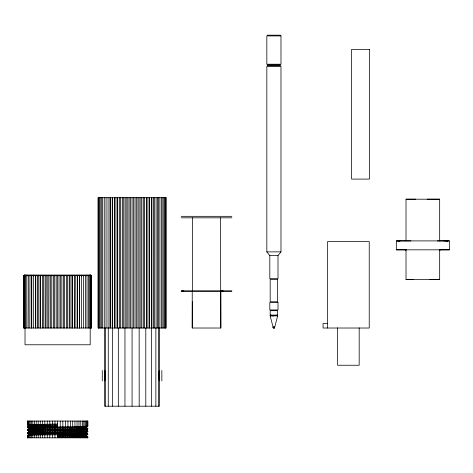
<?xml version="1.0" encoding="UTF-8"?>
<svg xmlns="http://www.w3.org/2000/svg" width="473" height="473" viewBox="0 0 473 473"><rect width="100%" height="100%" fill="white"/><g stroke="black" fill="none" stroke-linecap="round" stroke-linejoin="round"><path stroke-width="0.71" d="M27.487 421.059L27.487 424.784L28.936 425.647L27.375 424.724L27.375 421.059L87.836 421.059L87.836 426.102L86.275 427.024L82.527 427.308L39.105 427.811L28.823 428.343L27.375 427.184C36.723 424.068 47.779 426.587 57.605 425.635M27.83 421.059L27.83 424.606L29.261 425.469L57.605 424.896M28.404 421.059L28.404 424.547L29.805 425.41L29.805 426.143L27.375 427.184L28.404 427.361L78.985 426.593L87.836 426.102L87.375 425.984M29.196 421.059L29.196 424.494L30.562 425.351L30.562 426.09L28.404 427.007L29.805 428.166L29.805 428.899L27.375 429.939L28.936 431.157L27.375 430.235L38.171 429.709L80.765 429.301L87.375 428.981L87.836 428.562L86.275 427.639L87.836 428.562L77.04 429.088L28.404 429.762L29.805 430.921L77.956 430.205L85.95 429.839L87.836 428.857L87.375 428.739M30.207 421.059L30.207 424.435L31.52 425.298L31.52 426.031L30.207 426.894L29.196 426.948L30.562 428.106L30.562 428.845L29.196 429.703L30.562 430.862L30.562 431.601L29.196 432.458L27.375 432.694L28.936 433.912L27.375 432.99L87.836 431.613L86.275 430.395L87.836 431.317L74.947 431.879L36.226 432.21L29.196 432.458L29.196 432.754L30.562 433.617L76.106 433.002L85.95 432.594L87.836 431.613L85.95 430.578L39.105 431.305L29.261 431.713L27.375 432.694L27.83 432.813M31.425 421.059L31.425 424.382L32.678 425.245L32.678 425.978L31.425 426.841L30.207 426.894L31.52 428.053L31.52 428.786L30.207 429.65L31.52 430.802L31.52 431.542L30.207 432.7L31.52 433.558L31.52 434.297L30.207 435.16L27.375 435.45L27.375 437.815L87.836 437.815L87.836 436.827L86.275 435.905L87.836 436.827L57.605 437.513M32.838 421.059L32.838 424.334L34.032 425.192L34.032 425.931L32.838 426.788L31.425 426.841L32.678 427.994L32.678 428.733L31.425 429.596L32.678 430.749L32.678 431.488L31.425 432.352L32.678 433.505L32.678 434.244L31.425 435.107L30.207 435.16L30.207 437.815M34.446 421.059L34.446 424.281L35.558 425.144L35.558 425.883L34.446 426.741L32.838 426.788L34.032 427.947L34.032 428.686L32.838 429.543L34.032 430.702L34.032 431.441L32.838 432.298L34.032 433.457L34.032 434.196L32.838 435.054L31.425 435.107L31.425 437.815M36.226 421.059L36.226 424.24L37.255 425.097L37.255 425.836L36.226 426.699L34.446 426.741L35.558 427.899L35.558 428.639L34.446 429.496L35.558 430.655L35.558 431.394L34.446 432.251L35.558 433.41L35.558 434.149L34.446 435.006L32.838 435.054L32.838 437.815M38.171 421.059L38.171 424.198L39.105 425.061L39.105 425.795L38.171 426.658L36.226 426.699L37.255 427.852L37.255 428.591L36.226 429.454L37.255 430.607L37.255 431.346L36.226 432.21L37.255 433.363L37.255 434.102L36.226 434.965L34.446 435.006L34.446 437.815M40.264 421.059L40.264 424.163L41.098 425.02L41.098 425.759L40.264 426.622L41.098 427.775L41.098 428.514L40.264 429.378L41.098 430.531L41.098 431.27L40.264 432.133L41.098 433.286L41.098 434.025L40.264 434.882L40.264 437.815M42.487 421.059L42.487 424.127L43.214 424.99L43.214 425.73L42.487 426.587L43.214 427.746L43.214 428.485L42.487 429.342L43.214 430.501L43.214 431.24L42.487 432.097L43.214 433.256L43.214 433.995L42.487 434.853L42.487 437.815M44.829 421.059L44.829 424.104L45.443 424.961L44.829 426.557L45.443 427.716L44.829 429.313L45.443 430.471L44.829 432.068L45.443 433.227L44.829 434.823L44.829 437.815M47.265 421.059L47.265 424.08L47.761 424.937L47.265 426.54L47.761 427.693L47.265 429.289L47.761 430.448L47.265 432.044L47.761 433.203L47.265 434.799L47.265 437.815M49.777 421.059C50.073 426.918 50.073 431.95 49.777 437.815M52.355 421.059L52.355 437.815M54.969 421.059L54.969 437.815M83.786 437.815L83.786 437.17L82.527 436.313L57.605 436.656M85.004 437.815L85.004 437.117L83.686 436.26L82.527 436.313L82.527 435.574L83.786 434.711L87.836 434.368L86.275 433.15L87.836 434.072L74.947 434.634L36.226 434.965L36.226 437.815M86.015 437.815L86.015 437.064L84.649 436.201L83.686 436.26L83.686 435.521L85.004 434.657L83.686 433.505L34.032 434.196L28.936 434.527L27.375 435.45L27.83 435.568M86.807 437.815L86.807 437.005L85.406 436.147L84.649 436.201L84.649 435.467L86.015 434.309L84.649 433.445L83.686 433.505L83.686 432.765L85.004 431.902L83.686 430.749L83.686 430.01L85.004 428.851L83.686 427.994L32.678 428.733L28.936 429.017L27.375 429.939L28.404 430.117M87.375 437.815L87.375 436.946L85.406 436.147L85.406 435.408L86.807 434.249L85.406 433.392L84.649 433.445L84.649 432.712L86.015 431.849L84.649 430.69L84.649 429.957L86.015 428.798L84.649 427.935L83.686 427.994L83.686 427.255L85.004 426.398L85.004 421.059M87.724 437.815L87.724 436.886L85.95 436.088L85.95 435.349L87.375 434.486L87.375 433.954L86.807 433.895M274.121 327.15L274.121 327.966L273.14 327.369L270.184 315.911L270.184 310.696L277.633 310.696L277.633 315.166L270.184 315.166M60.242 437.815L60.242 421.059M80.765 437.815L80.765 437.271L79.653 436.408L79.653 435.674L80.765 434.811L83.786 434.711L82.527 433.558L82.527 432.819L83.786 431.961L82.527 430.802L82.527 430.063L83.786 429.206L82.527 428.047L82.527 427.308L83.786 426.451L83.786 421.059M82.367 437.815L82.373 437.223L81.179 436.36L81.179 435.627L82.373 434.764L81.179 433.605L81.179 432.872L82.373 432.009L81.179 430.85L81.179 430.117L82.373 429.253L81.179 428.095L81.179 427.361L82.373 426.498L82.367 421.059M62.856 437.815L62.856 421.059M74.947 437.815L74.113 436.532L74.113 435.793L74.947 434.935L74.113 433.776L74.113 433.037L74.947 432.18L74.113 431.021L74.113 430.282L74.947 429.425L74.113 428.266L74.113 427.527L74.947 426.67L74.947 421.059M77.04 437.815L76.106 436.496L76.106 435.757L77.04 434.894L80.765 434.811L79.653 433.652L79.653 432.919L80.765 432.056L79.653 430.897L79.653 430.164L80.765 429.301L79.653 428.142L79.653 427.409L80.765 426.545L80.765 421.059M78.979 437.815L78.985 437.312L77.956 436.455L77.956 435.716L78.985 434.858L77.956 433.7L77.956 432.961L78.985 432.103L77.956 430.944L77.956 430.205L78.985 429.348L77.956 428.189L77.956 427.45L78.985 426.593L78.979 421.059M220.826 291.534L220.826 328.02L192.233 328.02L192.322 301.75M192.357 290.794L192.606 217.817M65.428 437.815C64.943 432.263 65.38 427.018 65.428 421.059M67.946 437.815L67.45 436.614L67.946 435.018L67.45 433.859L67.946 432.263L67.45 431.104L67.946 429.508L67.45 428.349L67.946 426.752L67.946 421.059M70.382 437.815L69.768 436.591L70.382 434.994L69.768 433.836L70.382 432.239L69.768 431.08L70.382 429.484L69.768 428.325L70.382 426.729L70.382 421.059M72.718 437.815L71.997 436.561L71.997 435.828L72.724 434.965L71.997 433.806L71.997 433.073L72.724 432.21L71.997 431.051L71.997 430.318L72.724 429.454L71.997 428.296L71.997 427.562L72.724 426.699L72.718 421.059M80.617 275.15L81.616 275.895L81.616 275.15L81.616 328.02M158.881 374.326L159.052 379.299M158.887 374.244L159.058 371.991A5.28 0.692 -90 0 1 159.543 370.465M277.616 315.166L277.409 315.911M54.702 275.15L54.643 328.02M270.243 315.911L270.314 315.166M274.618 327.15L274.121 327.966M31.679 275.15L31.596 328.02M79.523 275.15L79.429 328.02M51.823 275.15L51.711 328.02M270.408 315.911L270.532 315.166M277.131 315.911L277.284 315.166M29.959 275.15L29.793 328.02M48.991 275.15L48.82 328.02M270.686 315.911L270.858 315.166M77.259 275.15L77.081 328.02M277.633 315.911L274.724 327.15C274.163 329.545 271.319 325.814 274.683 327.363C274.352 328.818 272.625 326.742 273.217 327.576C272.531 327.381 275.185 327.718 274.606 327.452M273.512 327.884L273.56 327.15M276.758 315.911L276.959 315.166M271.059 315.911L271.277 315.166M273.914 327.996C273.288 327.156 275.032 326.985 274.606 327.517M46.218 275.15L45.993 328.02M276.303 315.911L276.539 315.166M28.451 275.15L28.197 328.02M274.31 327.884L274.375 327.15L274.476 327.748M271.774 315.166L271.514 315.911L274.553 315.911L274.872 315.166M74.846 275.15L74.58 328.02M275.771 315.911L276.043 315.166M43.54 275.15L43.256 328.02M272.046 315.911L272.336 315.166M275.18 315.911L275.481 315.166M272.637 315.911L272.945 315.166M273.264 315.911L273.583 315.166M273.908 315.911L274.234 315.166M40.962 275.15L40.625 275.895L40.625 328.02M27.168 275.15L26.831 275.895L26.831 328.02M72.298 275.15L71.955 275.895L71.955 328.02M274.606 327.363L273.14 327.304M38.514 275.15L38.13 275.895L38.13 328.02M26.116 275.15L25.696 275.895L25.696 328.02M69.643 275.15L69.218 275.895L69.218 328.02M36.208 275.15L35.777 275.895L35.777 328.02M273.707 327.966L273.837 327.15L274.31 327.34M33.589 275.15L33.595 275.895L34.068 275.15M25.3 275.15L24.809 275.895L24.809 328.02M66.894 275.15L66.391 275.895L66.391 328.02M32.105 275.15L31.596 275.895L32.584 275.15M30.337 275.15L29.793 275.895L30.769 275.15M24.732 275.15L24.164 275.895L24.164 328.02M64.074 275.15L63.5 275.895L63.5 328.02M28.782 275.15L28.197 275.895L29.16 275.15M278.006 255.597L280.98 251.873L280.98 66.462L266.831 66.462L266.831 251.873L269.811 255.597L269.811 278.68L278.006 278.68L278.006 255.597L269.811 255.597M27.44 275.15L26.831 275.895L27.765 275.15M26.328 275.15L25.696 275.895L26.6 275.15M24.419 275.15L23.78 275.895L23.78 328.02M61.206 275.15L60.562 275.895L60.562 328.02M25.453 275.15L24.809 275.895L25.666 275.15M24.827 275.15L24.164 275.895L24.98 275.15M24.448 275.15L23.78 275.895L24.537 275.15M23.65 275.895L24.318 275.15L90.887 275.15L91.561 275.895L91.561 328.02L23.65 328.02L23.65 275.895L24.354 275.15M58.309 275.15L57.605 275.895L56.896 275.15M273.347 327.748L273.14 327.15L273.914 327.369M55.412 275.15L54.643 275.895L54.005 275.15M52.527 275.15L51.711 275.895L51.131 275.15M49.683 275.15L48.82 275.895L48.317 275.15M46.898 275.15L45.993 275.895L45.568 275.15M44.19 275.15L43.256 275.895L42.913 275.15M41.589 275.15L40.625 275.895L40.365 275.15M39.111 275.15L38.13 275.895L37.952 275.15M36.77 275.15L35.777 275.895L35.688 275.15M33.595 275.895L34.588 275.15M29.261 426.445C24.838 426.652 30.526 430.128 28.936 428.284L27.487 427.421M27.83 430.058L28.788 429.484M28.309 435.284L29.261 434.711M28.936 426.262L27.487 427.125L27.487 427.539L28.404 427.657M27.487 427.243L28.936 426.386L28.936 425.529L27.375 424.724L28.404 424.902M28.936 429.017L27.487 429.88L27.487 430.294L28.404 430.412M27.487 429.998L28.451 429.425M28.936 431.772L27.487 432.635L27.487 433.049L28.404 433.167M27.972 432.47L28.936 431.896L28.936 431.039L27.487 430.176M28.936 434.527L27.487 435.391L27.487 437.815M27.487 435.509L28.936 434.652L28.936 433.794L27.487 432.931M87.724 426.043C85.814 426.368 86.943 428.479 84.649 427.935L84.649 427.202L86.015 426.339L86.015 421.059M87.724 428.798C85.985 428.804 86.813 430.259 85.95 430.578L85.95 429.839L87.375 428.981L87.375 428.443L86.423 427.87M87.724 431.553C85.69 431.506 87.127 433.64 85.406 433.392L85.406 432.653L86.807 431.79L85.406 430.637L85.406 429.898L86.807 429.035L85.406 427.882L85.406 427.143L86.807 426.279L86.807 421.059M87.724 434.309C83.626 436.431 89.267 434.179 87.375 434.249M27.487 424.665L57.605 424.039M28.404 427.302L27.83 427.361L29.261 428.225L29.261 428.958L27.83 429.821L27.83 430.359L29.261 431.216M410.942 240.899L406.011 240.899L406.011 199.198L439.671 199.198L439.671 240.899L437.413 240.899M439.458 240.893L449.35 240.899L449.35 249.833L396.333 249.833L396.333 240.899L445.797 240.899M398.934 240.899L398.568 240.899L399.395 240.899M449.35 240.899L443.863 240.899M396.333 249.833L405.804 249.833M406.011 249.768L406.011 279.62L438.093 279.62L439.671 279.62L439.671 249.768M267.204 35.185L280.607 35.185M267.204 64.972L280.607 64.972M267.204 65.717L280.607 65.717M415.732 199.204L406.076 199.198M427.196 199.198L439.671 199.198M181.212 216.327L231.847 216.327M181.212 217.817L231.847 217.817M405.674 240.905L396.333 240.899M400.028 240.899L397.823 240.899L398.674 240.899M405.869 249.833L405.266 249.833L406.331 249.833M439.878 249.833L449.35 249.833M439.352 249.833L440.416 249.833L439.813 249.833M266.831 251.873L280.98 251.873M413.189 279.62L406.076 279.62M429.951 279.614L439.671 279.62M181.212 290.789L231.847 290.789M181.212 291.534L231.847 291.534M327.529 323.55L323.065 323.55L323.065 328.02L369.23 328.02L369.23 241.644L327.529 241.644L327.529 328.02M57.605 426.492L38.171 426.658L39.105 427.811L39.105 428.55L38.171 429.413L39.105 430.566L39.105 431.305L38.171 432.168L39.105 433.321L39.105 434.06L38.171 434.924L38.171 437.815M57.605 435.059L77.04 434.894L76.106 433.741L76.106 433.002L77.04 432.139L76.106 430.986L76.106 430.247L77.04 429.389L76.106 428.231L76.106 427.491L77.04 426.634L77.04 421.059M57.605 435.917L86.382 435.231L86.275 436.029L86.275 435.29L87.724 434.427L87.375 433.954M86.807 436.65L87.724 436.768M273.512 327.34L273.707 327.363M87.375 428.443L87.724 428.916L86.275 429.78L86.275 430.519L87.724 431.376M86.423 430.625L87.724 431.258L87.724 431.672L86.275 432.535L86.275 433.274L87.724 434.131M28.936 426.386L28.823 425.588L29.261 425.469L29.261 426.203L27.83 427.066L27.83 427.604L29.261 428.461M28.936 431.896L28.823 431.098L29.805 430.921L29.805 431.654L28.404 432.813L29.805 433.676L30.562 433.617L30.562 434.356L29.196 435.213L29.196 437.815M28.936 434.652L28.823 433.853L29.805 433.676L29.805 434.409L28.404 435.272L28.404 437.815M87.724 428.621L86.275 427.763L86.275 427.024L87.724 426.161L87.724 421.059M87.375 428.68L85.95 427.823L85.95 427.084L87.375 426.226L87.375 421.059M87.375 434.19L85.95 433.333L85.95 432.594L87.375 431.737L87.375 431.199M86.423 436.136L87.375 436.709M27.83 424.849L29.261 425.706M27.83 430.117L29.261 430.974L29.261 431.713L27.83 432.576L29.261 433.729L29.261 434.468L27.83 435.331L27.83 437.815M27.83 433.108L29.261 433.972M78.435 275.15L79.429 275.895L78.997 275.15M82.621 275.15L83.615 275.895L83.615 328.02M84.436 275.15L85.418 275.895L85.418 328.02M76.1 275.15L77.081 275.895L76.697 275.15M73.617 275.15L74.58 275.895L74.249 275.15M86.051 275.15L87.008 275.895L87.008 328.02M71.015 275.15L71.955 275.895L71.671 275.15M87.446 275.15L88.38 275.895L88.38 328.02M68.313 275.15L69.218 275.895L68.987 275.15M88.611 275.15L89.509 275.895L89.509 328.02M65.528 275.15L66.391 275.895L66.22 275.15M89.545 275.15L90.402 275.895L90.402 328.02M62.684 275.15L63.5 275.895L63.382 275.15M90.231 275.15L91.041 275.895L91.041 328.02M59.799 275.15L60.562 275.895L60.509 275.15M90.668 275.15L91.431 275.895L91.431 328.02M90.857 275.15L91.561 275.895M90.384 275.15L91.041 275.895L90.479 275.15M89.758 275.15L90.402 275.895L89.905 275.15M88.883 275.15L89.509 275.895L89.095 275.15M87.771 275.15L88.38 275.895L88.043 275.15M86.429 275.15L87.008 275.895L86.754 275.15M84.868 275.15L85.418 275.895L85.252 275.15M83.1 275.15L83.615 275.895L83.532 275.15M81.143 275.15L81.616 275.895M220.453 217.817L220.826 328.02M359.178 327.83L359.178 365.251L337.58 365.251L337.58 327.83M223.061 290.789L223.061 291.534M222.316 290.789L222.316 291.534M221.571 290.789L221.571 291.534M192.233 291.534L192.233 328.02M183.447 290.789L183.447 291.534M182.702 290.789L182.702 291.534M181.957 290.789L181.957 291.534M165.893 197.708L165.893 328.02M165.509 197.708L165.509 328.02M164.864 197.708L164.864 328.02M163.971 197.708L163.971 328.02M162.842 197.708L162.842 328.02M161.849 370.465L161.849 380.889M161.47 197.708L161.47 328.02M159.88 197.708L159.88 328.02M159.543 328.02L159.543 406.206L104.592 406.206L104.592 328.02M158.609 328.02L158.609 406.206M158.077 197.708L158.077 328.02M157.911 197.708L157.911 328.02M156.078 197.708L156.084 328.02M155.859 328.02L155.859 406.206M154.074 197.708L154.074 328.02M153.891 197.708L153.891 328.02M151.898 197.708L151.898 328.02M151.543 197.708L151.496 406.206M149.569 197.708L149.569 328.02M149.042 197.708L149.042 328.02M147.109 197.708L147.109 328.02M146.417 197.708L146.417 328.02M145.802 328.02L145.802 406.206M144.531 197.708L144.531 328.02M143.68 197.708L143.68 328.02M141.865 197.708L141.865 328.02M140.853 197.708L140.853 328.02M139.115 197.708L139.18 406.206M137.962 197.708L137.962 328.02M136.319 197.708L136.319 328.02M135.024 197.708L135.024 328.02M133.487 197.708L133.487 328.02M132.068 197.708L132.068 406.206M130.649 197.708L130.649 328.02M129.105 197.708L129.105 328.02M127.816 197.708L127.816 328.02M126.173 197.708L126.173 328.02M125.014 197.708L125.014 328.02M124.955 328.02L124.955 406.206M123.282 197.708L123.282 328.02M122.271 197.708L122.271 328.02M120.455 197.708L120.455 328.02M119.598 197.708L119.598 328.02M118.327 328.02L118.327 406.206M117.718 197.708L117.718 328.02M117.026 197.708L117.026 328.02M115.087 197.708L115.087 328.02M114.561 197.708L114.561 328.02M112.639 328.02L112.639 406.206M112.592 197.708L112.592 328.02M112.237 197.708L112.237 328.02M110.239 197.708L110.239 328.02M110.055 197.708L110.055 328.02M108.27 328.02L108.27 406.206M108.051 197.708L108.057 328.02M106.058 197.708L106.058 328.02M105.526 328.02L105.526 406.206M104.255 197.708L104.255 328.02M102.659 197.708L102.659 328.02M102.28 370.465L102.28 380.889M101.293 197.708L101.293 328.02M100.158 197.708L100.158 328.02M99.271 197.708L99.271 328.02M98.626 197.708L98.626 328.02M98.242 197.708L98.242 328.02M90.189 328.02L90.189 344.776L25.022 344.776L25.022 328.02M79.612 275.15L79.612 328.02M77.436 275.15L77.436 328.02M75.106 275.15L75.106 328.02M72.647 275.15L72.647 328.02M70.069 275.15L70.069 328.02M67.403 275.15L67.403 328.02M64.653 275.15L64.653 328.02M61.857 275.15L61.857 328.02M59.024 275.15L59.024 328.02M57.605 275.15L57.605 328.02M57.605 421.059L57.605 437.815M56.186 275.15L56.186 328.02M53.354 275.15L53.354 328.02M50.552 275.15L50.552 328.02M47.808 275.15L47.808 328.02M45.136 275.15L45.136 328.02M42.564 275.15L42.564 328.02M40.099 275.15L40.099 328.02M37.775 275.15L37.775 328.02M35.593 275.15L35.593 328.02M33.589 275.15L33.595 328.02M31.762 275.15L31.762 328.02M159.543 380.889A5.28 0.692 -90 0 1 159.058 379.364M104.77 370.643A5.274 0.686 -90 0 0 104.592 370.465A5.28 0.692 -90 0 1 105.077 371.991L105.077 379.364A5.28 0.692 -90 0 1 104.592 380.889M447.115 240.899L446.287 240.899L447.115 240.899M447.86 240.899L447.009 240.899L447.86 240.899M280.98 35.93L266.831 35.93L266.831 64.227L280.98 64.227L280.98 35.93M369.454 49.381L351.581 49.381L351.581 179.096L369.454 179.096L369.454 49.381M166.023 197.708L98.112 197.708L98.112 328.02L166.023 328.02L166.023 197.708M277.633 279.425L270.184 279.425L270.184 301.762L277.633 301.762L277.633 279.425M278.006 302.507L269.811 302.507L269.811 309.951L278.006 309.951L278.006 302.507M91.431 275.895L90.763 275.15L91.431 275.895"/></g></svg>
